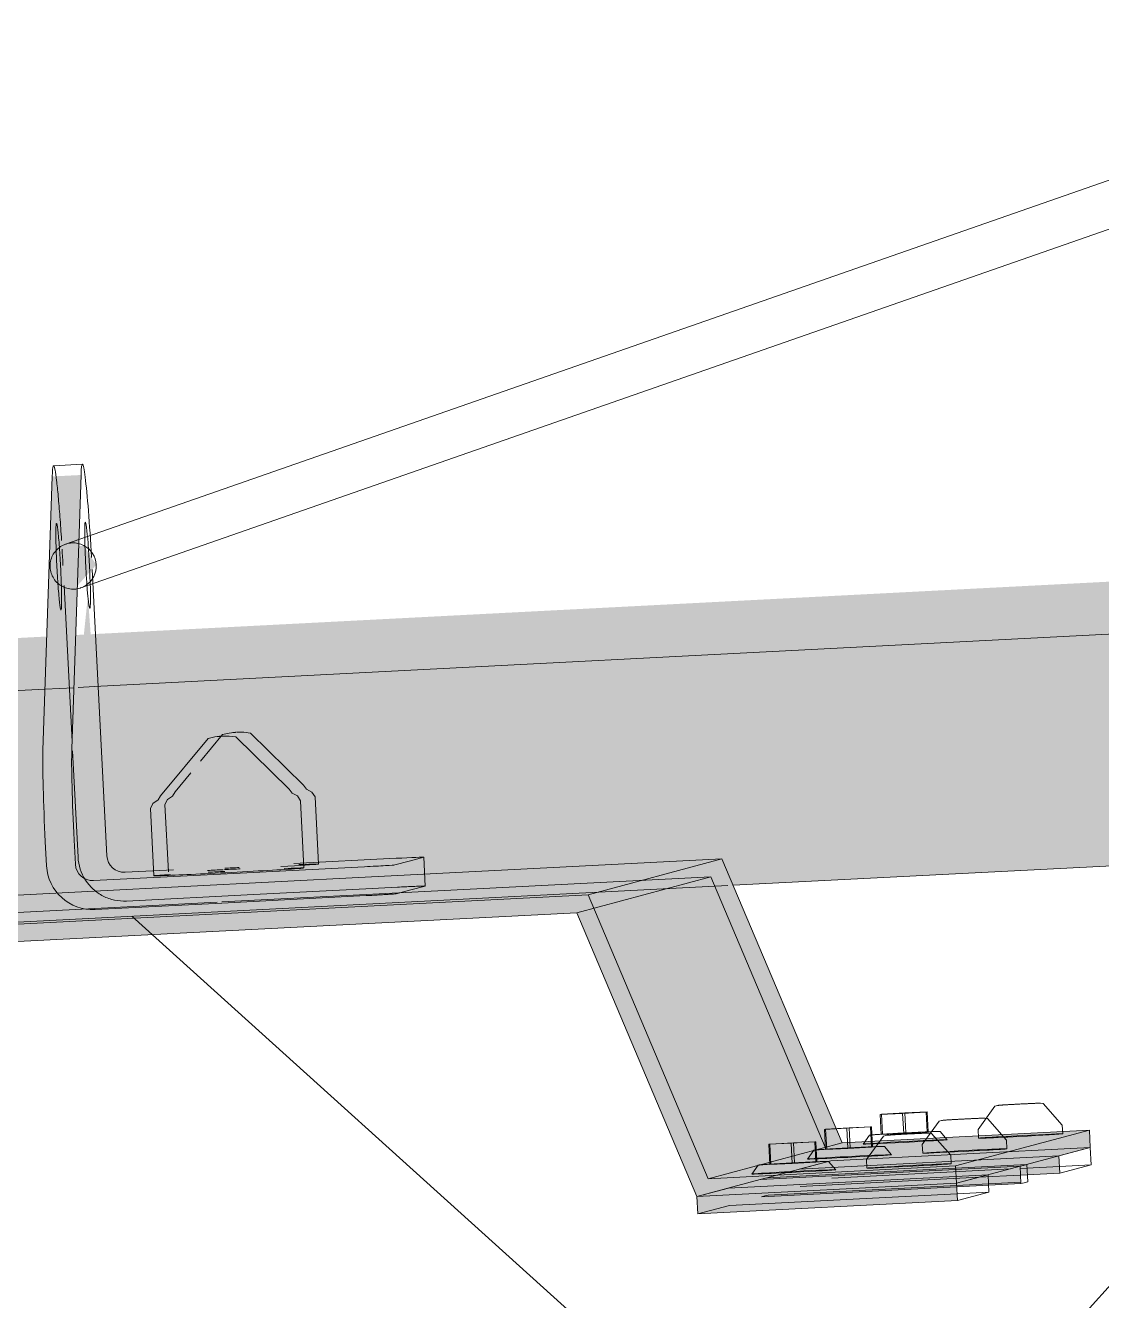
# Model space of a CAD drawing. Header units: millimetres. Extents: x 632 to 645312, y -3890 to 22200.
# Drawn here: x 582521.7 to 582707.9, y 10310.9 to 10531.4 of the extents above; entities that cross this region are included whole.
import ezdxf

# ---------------------------------------------------------------- set-up
doc = ezdxf.new("R2010")
doc.units = ezdxf.units.MM
doc.layers.add('A-270-M_ROOF', color=132, linetype='Continuous', lineweight=13)
doc.layers.add('A-770-ME_FFE_SA', color=91, linetype='Continuous', lineweight=13)

# ---------------------------------------------------------------- blocks, each defined once
blk = doc.blocks.new('Static Line_Sayfa_Metal Deck_Pan Mount - Up to 15 _ pitch - Max 2 Users-1848369-S6_501-SECTION C1')
at = {"layer": 'A-770-ME_FFE_SA', "lineweight": 5, "transparency": 33554432}
for points in [[(4293049.508002486, 10406.33275896727), (4293051.103567998, 10453.67319983849), (4293046.114617416, 10453.41764412654), (4293044.519051903, 10406.07720325532)], [(4293049.947628326, 10433.92991622078), (4293053.73262542, 10438.12887892936), (4293051.558502469, 10441.48601082883), (4293046.773508806, 10440.60442108192), (4293047.065067842, 10434.9553193546)], [(4293050.121227123, 10386.35509128888), (4293055.5725919, 10387.81840537738), (4293052.286891994, 10432.69648407894), (4293049.508002486, 10406.33275896727)], [(4293068.644700291, 10398.90132420464), (4293078.027947647, 10399.3312926637), (4293077.826194137, 10406.31891943493), (4293071.425221865, 10403.64047720367)], [(4293078.027947647, 10399.3312926637), (4293087.877868235, 10399.88653058132), (4293085.152921541, 10404.75017431988), (4293077.826194137, 10406.31891943493)], [(4293066.128685779, 10398.22594847149), (4293075.511933136, 10398.65591693055), (4293075.310179626, 10405.64354370176), (4293068.909207352, 10402.96510147052)], [(4293075.511933136, 10398.65591693055), (4293085.361853722, 10399.21115484817), (4293082.636907027, 10404.07479858671), (4293075.310179626, 10405.64354370176)], [(4293078.659155734, 10385.55999474641), (4293087.990896561, 10386.07268768371), (4293087.390892393, 10397.69806764306), (4293078.059151566, 10397.18537470576)], [(4293076.143141221, 10384.88461901324), (4293085.474882049, 10385.39731195056), (4293084.87487788, 10397.02269190989), (4293075.543137053, 10396.50999897261)], [(4292994.415542758, 10373.65742384484), (4293138.836061306, 10381.05526991003), (4293161.98339482, 10387.26872665502), (4293016.330384248, 10379.54004179679)], [(4293053.269220001, 10383.51253611179), (4293107.879988453, 10386.90197256047), (4293058.720584779, 10384.97585020028)], [(4293159.607770365, 10331.96798682804), (4293182.755103878, 10338.18144357304), (4293161.98339482, 10387.26872665502), (4293138.836061306, 10381.05526991003), (4293144.275436799, 10368.20104766493)], [(4293053.526924216, 10378.519388438), (4293075.478306782, 10379.64383357067), (4293075.220602567, 10384.63698124442), (4293053.269220001, 10383.51253611179)], [(4293100.165355481, 10385.91475980426), (4293075.220602567, 10384.63698124442), (4293075.478306782, 10379.64383357067), (4293100.423059696, 10380.92161213049)], [(4292936.157006525, 10317.51805939096), (4292981.057561773, 10319.81806079866), (4292996.666145771, 10370.76890046215), (4293136.894703351, 10377.95201608419), (4293157.66641241, 10328.86473300222), (4293202.566967657, 10331.16473440989), (4293202.412345127, 10334.16062301416), (4293159.607770365, 10331.96798682804), (4293138.836061306, 10381.05526991003), (4292994.415542758, 10373.65742384484), (4292978.806958759, 10322.70658418134), (4292936.002383997, 10320.51394799522)], [(4293159.607770365, 10331.96798682804), (4293202.412345127, 10334.16062301416), (4293225.55967864, 10340.37407975913), (4293182.755103878, 10338.18144357304), (4293163.016699993, 10332.88304846078)], [(4293202.566967657, 10331.16473440989), (4293225.71430117, 10337.37819115487), (4293225.55967864, 10340.37407975913), (4293202.412345127, 10334.16062301416)], [(4293175.362381147, 10333.61487565871), (4293175.517003676, 10330.61898705445), (4293220.417558922, 10332.91898846211), (4293220.262936394, 10335.91487706638)], [(4293168.648338157, 10331.81261987514), (4293168.802960686, 10328.81673127089), (4293213.703515933, 10331.11673267856), (4293213.548893404, 10334.11262128282)], [(4293157.821034939, 10325.86884439794), (4293202.721590186, 10328.16884580563), (4293202.566967657, 10331.16473440989), (4293157.66641241, 10328.86473300222)]]:
    blk.add_hatch(color=256, dxfattribs=at).paths.add_polyline_path(points)
h = blk.add_hatch(color=256, dxfattribs=at)
h.paths.add_polyline_path([(4293067.130733949, 10384.45764503066), (4293071.636937586, 10384.67113202196), (4293072.835785126, 10396.38173481413), (4293066.530729782, 10396.08302499001)])
h.paths.add_polyline_path([(4293073.435789301, 10384.75635485513), (4293076.143141221, 10384.88461901324), (4293075.543137053, 10396.50999897261), (4293072.835785126, 10396.38173481413)])
h = blk.add_hatch(color=256, dxfattribs=at)
h.paths.add_polyline_path([(4293069.646748462, 10385.1330207638), (4293074.152952098, 10385.34650775513), (4293075.351799639, 10397.05711054728), (4293069.046744294, 10396.75840072315)])
h.paths.add_polyline_path([(4293075.951803814, 10385.43173058826), (4293078.659155734, 10385.55999474641), (4293078.059151566, 10397.18537470576), (4293075.351799639, 10397.05711054728)])
at = {"layer": 'A-770-ME_FFE_SA', "lineweight": 5}
for p, q in [((4293287.411790958, 10525.09321696558), (4293048.424163901, 10441.7012790324)), ((4293051.058766006, 10434.14758968716), (4293290.046393001, 10517.5395275988)), ((4293051.340689545, 10455.52929796202), (4293046.351738962, 10455.27374225006)), ((4293044.519051903, 10406.07720325528), (4293046.114617416, 10453.4176441265)), ((4293051.103567999, 10453.67319983847), (4293049.508002486, 10406.33275896725)), ((4293055.5725919, 10387.81840537734), (4293053.016965212, 10437.33494687318)), ((4293048.157701645, 10434.56664056288), (4293049.550231216, 10407.58568569904)), ((4293049.634889426, 10405.9453906725), (4293050.583641317, 10387.56284966537)), ((4293067.38054737, 10398.88307121335), (4293070.113681813, 10402.17901661875)), ((4293089.608681628, 10400.03030022842), (4293090.119976564, 10399.3334979522)), ((4293064.864532857, 10398.20769548021), (4293064.427689655, 10397.46195830144)), ((4293065.621567934, 10396.66164748392), (4293066.063047272, 10397.54442833271)), ((4293066.943704166, 10398.13733403461), (4293066.063047271, 10397.54442833271)), ((4293067.38054737, 10398.88307121334), (4293066.943704166, 10398.1373340346)), ((4293087.092667116, 10399.35492449526), (4293087.603962053, 10398.65812221904)), ((4293088.540978706, 10398.15902951162), (4293087.603962052, 10398.65812221903)), ((4293089.07099364, 10397.32638901211), (4293088.540978706, 10398.15902951161)), ((4293091.056993218, 10398.83440524473), (4293090.119976564, 10399.33349795221)), ((4293091.587008152, 10398.00176474528), (4293091.056993219, 10398.83440524473)), ((4293092.18701232, 10386.37638478591), (4293091.587008153, 10398.00176474528)), ((4293063.105553421, 10395.98627175079), (4293063.54703276, 10396.86905259958)), ((4293063.105553421, 10395.98627175081), (4293063.705557589, 10384.36089179146)), ((4293064.427689654, 10397.46195830143), (4293063.547032759, 10396.86905259958)), ((4293065.621567934, 10396.66164748392), (4293066.221572102, 10385.03626752459)), ((4293089.670997808, 10385.70100905279), (4293089.07099364, 10397.32638901213)), ((4293045.13227654, 10386.09953557686), (4293044.917588102, 10390.25923112138)), ((4293049.906538685, 10390.51478683334), (4293050.121227123, 10386.35509128885)), ((4293105.616720259, 10387.37807389273), (4293087.88953939, 10386.47001071332)), ((4293100.258661056, 10384.10691776942), (4293161.98339482, 10387.26872665499)), ((4293105.363973941, 10386.2265968273), (4293107.879988453, 10386.90197256045)), ((4293107.879988453, 10386.90197256045), (4293110.396002966, 10387.57734829359)), ((4293110.658110485, 10382.58635976583), (4293110.40040627, 10387.5795074396)), ((4293161.98339482, 10387.26872665499), (4293138.836061306, 10381.05526991001)), ((4293161.98339482, 10387.26872665499), (4293182.755103878, 10338.18144357299)), ((4293053.269220001, 10383.51253611176), (4293075.220602567, 10384.63698124441)), ((4293067.081883224, 10385.40415221316), (4293058.720584779, 10384.97585020026)), ((4293075.220602567, 10384.63698124441), (4293100.165355481, 10385.91475980423)), ((4293053.362525576, 10381.70469407695), (4293100.258661056, 10384.10691776942)), ((4293080.929671559, 10381.10714765912), (4293100.362109041, 10382.10256148681)), ((4293100.362109041, 10382.10256148681), (4293105.874424473, 10382.38492621895)), ((4293160.042036865, 10384.16547282915), (4293100.413283585, 10381.11102916516)), ((4293110.653707181, 10382.58420061982), (4293108.137692668, 10381.90882488668)), ((4293160.042036865, 10384.16547282915), (4293136.894703351, 10377.95201608417)), ((4293179.832546946, 10337.39693934186), (4293160.042036865, 10384.16547282915)), ((4293138.836061306, 10381.05526991001), (4292994.415542759, 10373.65742384481)), ((4293017.562876273, 10379.87088058979), (4293053.362525576, 10381.70469407695)), ((4293058.978288993, 10379.98270252648), (4293080.929671559, 10381.10714765912)), ((4293100.413283585, 10381.11102916516), (4293075.468530669, 10379.83325060534)), ((4293100.423059696, 10380.92161213046), (4293075.478306782, 10379.64383357064)), ((4293108.137692668, 10381.90882488668), (4293105.621678156, 10381.23344915353)), ((4293159.607770364, 10331.96798682802), (4293138.836061306, 10381.05526991001)), ((4292996.666145771, 10370.76890046212), (4293136.894703351, 10377.95201608417)), ((4293053.517148104, 10378.70880547269), (4293019.813479285, 10376.98235720709)), ((4293074.635796278, 10379.79059433386), (4293053.517148104, 10378.70880547269)), ((4293075.478306782, 10379.64383357064), (4293053.526924216, 10378.51938843799)), ((4293136.894703351, 10377.95201608417), (4293157.66641241, 10328.86473300219)), ((4293189.372285521, 10343.08684687025), (4293193.246636678, 10343.26438122844)), ((4293189.564975312, 10343.13857074082), (4293189.372285521, 10343.08684687025)), ((4293189.372285521, 10343.08684687025), (4293189.552678471, 10339.59164349861)), ((4293193.63201626, 10343.36782896958), (4293189.564975312, 10343.13857074082)), ((4293189.564975312, 10343.13857074082), (4293189.745368262, 10339.64336736918)), ((4293193.246636678, 10343.26438122844), (4293197.313677628, 10343.4936394572)), ((4293193.427029629, 10339.7691778568), (4293193.246636678, 10343.26438122844)), ((4293197.506367418, 10343.54536332777), (4293193.63201626, 10343.36782896958)), ((4293193.63201626, 10343.36782896958), (4293193.812409211, 10339.87262559794)), ((4293197.313677628, 10343.4936394572), (4293197.506367418, 10343.54536332777)), ((4293197.313677628, 10343.4936394572), (4293197.494070577, 10339.99843608556)), ((4293197.506367418, 10343.54536332777), (4293197.686760369, 10340.05015995613)), ((4293179.727563222, 10340.49790655985), (4293183.601914381, 10340.67544091803)), ((4293179.920253014, 10340.54963043042), (4293179.727563222, 10340.49790655985)), ((4293179.907956174, 10337.00270318821), (4293179.727563222, 10340.49790655985)), ((4293183.987293963, 10340.77888865918), (4293179.920253014, 10340.54963043042)), ((4293180.100645964, 10337.05442705878), (4293179.920253014, 10340.54963043042)), ((4293182.755103878, 10338.18144357299), (4293225.55967864, 10340.37407975911)), ((4293183.601914381, 10340.67544091803), (4293187.668955329, 10340.90469914679)), ((4293183.782307331, 10337.1802375464), (4293183.601914381, 10340.67544091803)), ((4293187.861645121, 10340.95642301737), (4293183.987293963, 10340.77888865918)), ((4293183.987293963, 10340.77888865918), (4293184.167686914, 10337.28368528754)), ((4293187.668955329, 10340.90469914679), (4293187.861645121, 10340.95642301737)), ((4293187.84934828, 10337.40949577516), (4293187.668955329, 10340.90469914679)), ((4293188.042038071, 10337.46121964573), (4293187.861645121, 10340.95642301737)), ((4293225.55967864, 10340.37407975911), (4293202.412345127, 10334.16062301413)), ((4293206.287209934, 10340.46696332436), (4293206.364521198, 10338.96901902222)), ((4293220.941144834, 10339.72134152406), (4293220.863833569, 10341.21928582619)), ((4293225.55967864, 10340.37407975911), (4293225.71430117, 10337.37819115485)), ((4293182.755103878, 10338.18144357299), (4293159.607770364, 10331.96798682802)), ((4293170.082840925, 10337.90896624944), (4293173.957192084, 10338.08650060762)), ((4293170.275530716, 10337.96069012001), (4293170.082840925, 10337.90896624944)), ((4293174.342571666, 10338.18994834877), (4293170.275530716, 10337.96069012001)), ((4293170.455923666, 10334.46548674837), (4293170.275530716, 10337.96069012001)), ((4293173.957192084, 10338.08650060762), (4293178.024233031, 10338.31575883638)), ((4293174.137585034, 10334.59129723598), (4293173.957192084, 10338.08650060762)), ((4293178.216922823, 10338.36748270696), (4293174.342571666, 10338.18994834877)), ((4293174.342571666, 10338.18994834877), (4293174.522964615, 10334.69474497713)), ((4293178.024233031, 10338.31575883638), (4293178.216922823, 10338.36748270696)), ((4293178.204625982, 10334.82055546474), (4293178.024233031, 10338.31575883638)), ((4293178.397315773, 10334.87227933532), (4293178.216922823, 10338.36748270696)), ((4293193.427029629, 10339.7691778568), (4293189.552678471, 10339.59164349861)), ((4293189.552678471, 10339.59164349861), (4293189.745368262, 10339.64336736918)), ((4293189.745368262, 10339.64336736918), (4293193.812409211, 10339.87262559794)), ((4293197.494070577, 10339.99843608556), (4293193.427029629, 10339.7691778568)), ((4293193.812409211, 10339.87262559794), (4293197.686760369, 10340.05015995613)), ((4293197.686760369, 10340.05015995613), (4293197.494070577, 10339.99843608556)), ((4293211.296422536, 10337.13240121367), (4293211.219111272, 10338.63034551576)), ((4293170.263233875, 10334.4137628778), (4293170.082840925, 10337.90896624944)), ((4293175.362381147, 10333.61487565867), (4293220.262936394, 10335.91487706635)), ((4293183.782307331, 10337.1802375464), (4293179.907956174, 10337.00270318821)), ((4293179.907956174, 10337.00270318821), (4293180.100645964, 10337.05442705878)), ((4293180.100645964, 10337.05442705878), (4293184.167686914, 10337.28368528754)), ((4293225.71430117, 10337.37819115485), (4293180.813745924, 10335.07818974716)), ((4293225.71430117, 10337.37819115484), (4293180.813745924, 10335.07818974716)), ((4293187.84934828, 10337.40949577516), (4293183.782307331, 10337.1802375464)), ((4293184.167686914, 10337.28368528754), (4293188.042038071, 10337.46121964573)), ((4293188.042038071, 10337.46121964573), (4293187.84934828, 10337.40949577516)), ((4293196.642487636, 10337.87802301394), (4293196.719798901, 10336.38007871185)), ((4293201.651700239, 10334.54346090326), (4293201.574388974, 10336.04140520538)), ((4293225.71430117, 10337.37819115485), (4293202.566967657, 10331.16473440987)), ((4293220.262936394, 10335.91487706635), (4293225.71430117, 10337.37819115484)), ((4293220.262936394, 10335.91487706635), (4293220.417558922, 10332.91898846209)), ((4293225.868923699, 10334.38230255058), (4293225.71430117, 10337.37819115484)), ((4293202.412345127, 10334.16062301413), (4293159.607770364, 10331.96798682802)), ((4293180.813745924, 10335.07818974716), (4293168.648338158, 10331.81261987512)), ((4293168.648338158, 10331.81261987511), (4293213.548893404, 10334.1126212828)), ((4293214.732375422, 10334.43030428192), (4293169.831820176, 10332.13030287423)), ((4293174.137585034, 10334.59129723598), (4293170.263233875, 10334.4137628778)), ((4293170.263233875, 10334.4137628778), (4293170.455923666, 10334.46548674837)), ((4293170.455923666, 10334.46548674837), (4293174.522964615, 10334.69474497713)), ((4293178.204625982, 10334.82055546474), (4293174.137585034, 10334.59129723598)), ((4293174.522964615, 10334.69474497713), (4293178.397315773, 10334.87227933532)), ((4293180.813745924, 10335.07818974716), (4293175.362381147, 10333.61487565867)), ((4293178.397315773, 10334.87227933532), (4293178.204625982, 10334.82055546474)), ((4293180.968368453, 10332.0823011429), (4293211.885019224, 10333.66598624224)), ((4293186.997765339, 10335.28908270353), (4293187.075076603, 10333.79113840142)), ((4293202.566967657, 10331.16473440987), (4293202.412345127, 10334.16062301413)), ((4293213.548893404, 10334.1126212828), (4293214.140634413, 10334.27146278236)), ((4293213.703515933, 10331.11673267853), (4293213.548893404, 10334.1126212828)), ((4293213.567496859, 10333.75217005239), (4293220.356608266, 10334.09993781844)), ((4293214.140634413, 10334.27146278236), (4293214.732375422, 10334.43030428192)), ((4293214.886997952, 10331.43441567765), (4293214.732375422, 10334.43030428192)), ((4293220.356608266, 10334.09993781844), (4293225.868923699, 10334.38230255058)), ((4293225.868923699, 10334.38230255058), (4293220.417558922, 10332.91898846209)), ((4293168.600715394, 10331.79983645984), (4293157.66641241, 10328.86473300219)), ((4293208.018332433, 10332.62804849836), (4293163.117777186, 10330.32804709068)), ((4293169.240079166, 10331.97146137467), (4293168.648338158, 10331.81261987511)), ((4293169.831820176, 10332.13030287423), (4293169.240079166, 10331.97146137467)), ((4293206.433654448, 10332.20267215374), (4293175.517003676, 10330.61898705441)), ((4293202.566967657, 10331.16473440987), (4293208.018332433, 10332.62804849836)), ((4293202.585571112, 10330.80428317946), (4293213.69028365, 10331.37311477468)), ((4293213.628447516, 10332.57122069604), (4293206.433654448, 10332.20267215375)), ((4293208.018332433, 10332.62804849836), (4293208.172954962, 10329.6321598941)), ((4293220.417558922, 10332.91898846209), (4293213.628447516, 10332.57122069604)), ((4293214.886997952, 10331.43441567765), (4293214.295256942, 10331.27557417809)), ((4293157.66641241, 10328.86473300219), (4293202.566967657, 10331.16473440987)), ((4293157.66641241, 10328.86473300218), (4293202.566967657, 10331.16473440987)), ((4293163.117777186, 10330.32804709068), (4293157.66641241, 10328.86473300218)), ((4293163.272399715, 10327.33215848641), (4293202.660639529, 10329.34979516195)), ((4293202.598803395, 10330.54790108331), (4293168.802960686, 10328.81673127085)), ((4293169.394701695, 10328.97557277041), (4293169.986442706, 10329.13441426997)), ((4293169.986442706, 10329.13441426997), (4293202.585571112, 10330.80428317946)), ((4293202.721590186, 10328.1688458056), (4293202.566967657, 10331.16473440987)), ((4293213.703515933, 10331.11673267853), (4293202.598803395, 10330.54790108331)), ((4293202.660639529, 10329.34979516195), (4293208.172954962, 10329.6321598941)), ((4293208.172954962, 10329.6321598941), (4293202.721590186, 10328.1688458056)), ((4293214.295256942, 10331.27557417809), (4293213.703515933, 10331.11673267853)), ((4293157.821034939, 10325.86884439792), (4293157.66641241, 10328.86473300218)), ((4293202.721590186, 10328.1688458056), (4293157.821034939, 10325.86884439792)), ((4293157.821034939, 10325.86884439792), (4293163.272399715, 10327.33215848641)), ((4293168.802960686, 10328.81673127085), (4293169.394701695, 10328.97557277041))]:
    blk.add_line(p, q, dxfattribs=at)
at = {"layer": 'A-770-ME_FFE_SA', "lineweight": 5, "flags": 128}
for points in [[(4293071.75193473, 10404.15462092694), (4293075.593592658, 10408.78735856445), (4293076.752348959, 10409.04112077236), (4293077.160364811, 10409.10044689486), (4293077.368273819, 10409.12482254213), (4293077.494493739, 10409.13770848919), (4293077.579460723, 10409.14557242571), (4293077.640716909, 10409.15083823467), (4293077.687098422, 10409.15460072913), (4293077.723538825, 10409.15742114035), (4293077.753009087, 10409.15961483896), (4293077.77740521, 10409.1613718448), (4293077.797994157, 10409.16281310555), (4293077.815654852, 10409.16401908936), (4293077.831016284, 10409.16504532336), (4293077.844540565, 10409.1659313158), (4293077.856574939, 10409.1667059202), (4293077.867385488, 10409.16739068818), (4293077.877179648, 10409.16800203635), (4293077.886121617, 10409.16855268808), (4293077.894343163, 10409.16905265739), (4293077.901951361, 10409.16950993555), (4293077.909034204, 10409.16993098018), (4293077.915664784, 10409.17032106969), (4293077.921904408, 10409.17068456455), (4293077.933410889, 10409.17134574699), (4293077.943886531, 10409.17193739215), (4293077.953582426, 10409.17247624921)], [(4293087.092667117, 10399.35492449528), (4293077.903624984, 10408.36106270895), (4293076.724901024, 10408.49418387942), (4293076.312945544, 10408.51118999013), (4293076.103631784, 10408.51403211325), (4293075.976755922, 10408.51385538843), (4293075.891430812, 10408.51293028181), (4293075.829957994, 10408.51186185355), (4293075.783435578, 10408.51082942989), (4293075.746898437, 10408.50988335523), (4293075.717358922, 10408.50903146622), (4293075.692911542, 10408.508267582), (4293075.672283615, 10408.50758157499), (4293075.654592603, 10408.50696300147), (4293075.639207141, 10408.50640233986), (4293075.625663509, 10408.50589131464), (4293075.613613334, 10408.50542287766), (4293075.602789728, 10408.5049910728), (4293075.592984671, 10408.50459087447), (4293075.584033525, 10408.50421803441), (4293075.57580419, 10408.50386894778), (4293075.568189342, 10408.50354054062), (4293075.561100787, 10408.50323017705), (4293075.554465278, 10408.50293558293), (4293075.548221385, 10408.5026547837), (4293075.536707974, 10408.50212787328), (4293075.526227085, 10408.50163791896), (4293075.516527232, 10408.50117573086)], [(4293089.608681629, 10400.03030022843), (4293080.419639496, 10409.0364384421), (4293079.240915537, 10409.16955961256), (4293078.828960056, 10409.18656572328), (4293078.619646297, 10409.1894078464), (4293078.492770434, 10409.18923112156), (4293078.407445325, 10409.18830601498), (4293078.345972505, 10409.18723758668), (4293078.299450089, 10409.18620516303), (4293078.262912949, 10409.18525908838), (4293078.233373433, 10409.18440719935), (4293078.208926055, 10409.18364331516), (4293078.188298128, 10409.18295730812), (4293078.170607115, 10409.18233873462), (4293078.155221653, 10409.181778073), (4293078.14167802, 10409.18126704779), (4293078.129627846, 10409.18079861079), (4293078.118804241, 10409.18036680593), (4293078.108999182, 10409.17996660764), (4293078.100048037, 10409.17959376756), (4293078.091818702, 10409.17924468093), (4293078.084203854, 10409.17891627379), (4293078.077115298, 10409.1786059102), (4293078.070479791, 10409.17831131606), (4293078.064235898, 10409.17803051687), (4293078.052722487, 10409.17750360642), (4293078.042241598, 10409.1770136521), (4293078.032541744, 10409.17655146399)], [(4293064.864532858, 10398.20769548021), (4293073.077578145, 10408.11198283134), (4293074.236334446, 10408.36574503921), (4293074.644350299, 10408.42507116171), (4293074.852259306, 10408.44944680896), (4293074.978479226, 10408.46233275604), (4293075.063446211, 10408.47019669258), (4293075.124702397, 10408.47546250154), (4293075.17108391, 10408.47922499598), (4293075.207524312, 10408.48204540721), (4293075.236994575, 10408.48423910581), (4293075.261390697, 10408.48599611167), (4293075.281979645, 10408.48743737242), (4293075.299640339, 10408.48864335623), (4293075.315001773, 10408.48966959021), (4293075.328526054, 10408.49055558267), (4293075.340560425, 10408.49133018707), (4293075.351370976, 10408.49201495503), (4293075.361165136, 10408.49262630321), (4293075.370107103, 10408.49317695497), (4293075.37832865, 10408.49367692424), (4293075.385936848, 10408.49413420239), (4293075.393019691, 10408.49455524703), (4293075.399650271, 10408.49494533655), (4293075.405889896, 10408.49530883142), (4293075.417396377, 10408.49597001385), (4293075.427872017, 10408.49656165902), (4293075.437567914, 10408.49710051607)], [(4293206.287209934, 10340.46696332437), (4293209.198814188, 10344.52432019529), (4293209.637492324, 10344.62210976462), (4293209.799575656, 10344.64583061434), (4293209.893264322, 10344.65684681593), (4293209.962360211, 10344.66391086715), (4293210.021648536, 10344.66940245008), (4293210.077477645, 10344.67420423398), (4293210.133002244, 10344.67871031637), (4293210.189946951, 10344.68311939302), (4293210.249315416, 10344.68754023938), (4293210.311713777, 10344.69203572642), (4293210.377512828, 10344.69664332183), (4293210.446935542, 10344.70138548704), (4293210.520107235, 10344.70627532195), (4293210.597085745, 10344.71131980628), (4293210.677880402, 10344.71652175064), (4293210.762464364, 10344.72188101951), (4293210.850782934, 10344.727395326), (4293210.942759311, 10344.73306076456), (4293211.038298713, 10344.73887217895), (4293211.137291366, 10344.74482342369), (4293211.239614781, 10344.75090755423), (4293211.345135485, 10344.75711696935), (4293211.453710406, 10344.76344352021), (4293211.565187995, 10344.76987859609), (4293211.679409153, 10344.77641319349), (4293211.796208028, 10344.78303797299), (4293211.915412702, 10344.78974330744), (4293212.036845819, 10344.79651932352), (4293212.16032514, 10344.80335593822), (4293212.285664058, 10344.8102428919), (4293212.41267209, 10344.81716977825), (4293212.541155337, 10344.82412607206), (4293212.670916926, 10344.83110115548), (4293212.801757443, 10344.83808434267), (4293212.933475346, 10344.84506490362), (4293213.065867382, 10344.852032087), (4293213.198728992, 10344.85897514214), (4293213.331854706, 10344.86588334098), (4293213.465038548, 10344.87274599885), (4293213.509190128, 10344.8750103073)], [(4293220.86383357, 10341.21928582619), (4293217.5499992, 10344.9553380056), (4293217.103584587, 10345.00744654424), (4293216.939920426, 10345.0143550529), (4293216.845595455, 10345.01566757457), (4293216.776139461, 10345.01558074494), (4293216.716600803, 10345.01493948006), (4293216.660573996, 10345.01396820402), (4293216.604880522, 10345.01273414652), (4293216.547784473, 10345.01125740017), (4293216.488276332, 10345.00954283769), (4293216.425746709, 10345.00759059468), (4293216.359822926, 10345.00539976722), (4293216.290280879, 10345.00296974223), (4293216.216994571, 10345.00030064912), (4293216.13990575, 10344.99739347581), (4293216.059004849, 10344.9942500578), (4293215.974318581, 10344.99087302351), (4293215.885901588, 10344.98726572939), (4293215.793830663, 10344.98343219671), (4293215.698200618, 10344.97937705492), (4293215.599121273, 10344.97510549185), (4293215.496715184, 10344.97062321038), (4293215.391115897, 10344.9659363903), (4293215.282466562, 10344.96105165512), (4293215.170918808, 10344.95597604181), (4293215.056631817, 10344.95071697381), (4293214.939771525, 10344.94528223573), (4293214.820509919, 10344.93967994997), (4293214.699024435, 10344.9339185544), (4293214.575497382, 10344.92800678116), (4293214.45011543, 10344.92195363589), (4293214.323069121, 10344.91576837761), (4293214.194552409, 10344.90946049881), (4293214.064762211, 10344.90303970576), (4293213.933897986, 10344.8965158991), (4293213.802161306, 10344.88989915411), (4293213.669755452, 10344.88319970127), (4293213.536885003, 10344.87642790643), (4293213.509190128, 10344.8750103073)], [(4293211.219111272, 10338.63034551576), (4293207.905276902, 10342.3663976952), (4293207.45886229, 10342.41850623383), (4293207.295198129, 10342.42541474249), (4293207.200873157, 10342.42672726416), (4293207.131417164, 10342.42664043454), (4293207.071878505, 10342.42599916964), (4293207.015851697, 10342.4250278936), (4293206.960158224, 10342.42379383613), (4293206.903062175, 10342.42231708976), (4293206.843554034, 10342.42060252727), (4293206.781024412, 10342.41865028429), (4293206.715100628, 10342.41645945682), (4293206.645558582, 10342.4140294318), (4293206.572272273, 10342.4113603387), (4293206.495183452, 10342.40845316542), (4293206.414282551, 10342.40530974741), (4293206.329596284, 10342.40193271311), (4293206.241179291, 10342.39832541895), (4293206.149108365, 10342.39449188626), (4293206.05347832, 10342.39043674451), (4293205.954398975, 10342.38616518147), (4293205.851992887, 10342.38168289998), (4293205.7463936, 10342.37699607989), (4293205.637744264, 10342.37211134469), (4293205.526196511, 10342.36703573143), (4293205.41190952, 10342.36177666343), (4293205.295049226, 10342.35634192532), (4293205.175787622, 10342.35073963955), (4293205.054302137, 10342.34497824396), (4293204.930775085, 10342.33906647075), (4293204.805393132, 10342.33301332548), (4293204.678346824, 10342.3268280672), (4293204.549830111, 10342.32052018837), (4293204.420039914, 10342.31409939537), (4293204.289175689, 10342.3075755887), (4293204.157439009, 10342.3009588437), (4293204.025033154, 10342.29425939083), (4293203.892162705, 10342.28748759601), (4293203.864467831, 10342.28606999689)], [(4293196.642487636, 10337.87802301394), (4293199.554091891, 10341.93537988489), (4293199.992770026, 10342.0331694542), (4293200.154853358, 10342.05689030393), (4293200.248542024, 10342.06790650552), (4293200.317637914, 10342.07497055676), (4293200.37692624, 10342.08046213965), (4293200.432755347, 10342.08526392359), (4293200.488279947, 10342.08977000595), (4293200.545224654, 10342.09417908263), (4293200.604593119, 10342.09859992899), (4293200.666991481, 10342.10309541602), (4293200.73279053, 10342.10770301141), (4293200.802213245, 10342.11244517664), (4293200.875384937, 10342.11733501156), (4293200.952363448, 10342.1223794959), (4293201.033158105, 10342.12758144022), (4293201.117742067, 10342.1329407091), (4293201.206060635, 10342.13845501559), (4293201.298037014, 10342.14412045412), (4293201.393576414, 10342.14993186853), (4293201.492569069, 10342.15588311329), (4293201.594892483, 10342.16196724384), (4293201.700413187, 10342.16817665894), (4293201.808988108, 10342.17450320981), (4293201.920465698, 10342.1809382857), (4293202.034686856, 10342.18747288308), (4293202.151485729, 10342.19409766257), (4293202.270690405, 10342.20080299704), (4293202.392123522, 10342.20757901308), (4293202.515602842, 10342.21441562781), (4293202.640941761, 10342.2213025815), (4293202.767949793, 10342.22822946783), (4293202.896433039, 10342.23518576166), (4293203.026194628, 10342.24216084504), (4293203.157035145, 10342.24914403225), (4293203.288753048, 10342.25612459323), (4293203.421145084, 10342.26309177656), (4293203.554006694, 10342.27003483174), (4293203.687132408, 10342.27694303056), (4293203.820316251, 10342.28380568843), (4293203.864467831, 10342.28606999689)], [(4293186.422132775, 10337.94748848737), (4293187.51753212, 10339.47083542447), (4293187.692844377, 10339.50971668645), (4293187.771676496, 10339.52119070571), (4293187.832074652, 10339.52826488371), (4293187.890424135, 10339.53421669878), (4293187.952217507, 10339.5399332479), (4293188.019772107, 10339.54573968134), (4293188.094196374, 10339.55177737723), (4293188.176051283, 10339.55811389085), (4293188.265616418, 10339.56478252094), (4293188.363011409, 10339.57179882789), (4293188.468256928, 10339.57916833444), (4293188.581307695, 10339.58689043818), (4293188.702071492, 10339.59496054275), (4293188.830420711, 10339.60337128864), (4293188.9661997, 10339.61211330066), (4293189.109229646, 10339.62117566347), (4293189.25931196, 10339.63054623671), (4293189.416230734, 10339.64021187302), (4293189.579754559, 10339.65015857473), (4293189.749637987, 10339.66037161098), (4293189.925622694, 10339.67083560924), (4293190.107438476, 10339.68153462882), (4293190.294804118, 10339.6924522229), (4293190.487428179, 10339.70357149212), (4293190.68500972, 10339.71487513218), (4293190.887238977, 10339.72634547769), (4293191.093798032, 10339.73796454263), (4293191.304361437, 10339.74971405916), (4293191.518596847, 10339.76157551452), (4293191.73616563, 10339.77353018696), (4293191.956723485, 10339.78555918081), (4293192.17992105, 10339.79764346086), (4293192.405404507, 10339.80976388639), (4293192.632816197, 10339.8219012446), (4293192.861795227, 10339.8340362839), (4293193.091978082, 10339.84614974682), (4293193.322999226, 10339.85822240267), (4293193.554491737, 10339.87023508005), (4293193.786087895, 10339.88216869885), (4293193.862862931, 10339.88610609736)], [(4293186.997765339, 10335.28908270355), (4293189.909369593, 10339.34643957446), (4293190.348047729, 10339.4442291438), (4293190.510131061, 10339.46794999354), (4293190.603819727, 10339.47896619511), (4293190.672915616, 10339.48603024635), (4293190.732203941, 10339.49152182926), (4293190.78803305, 10339.4963236132), (4293190.843557648, 10339.50082969555), (4293190.900502357, 10339.50523877224), (4293190.959870821, 10339.50965961858), (4293191.022269184, 10339.5141551056), (4293191.088068233, 10339.51876270101), (4293191.157490947, 10339.52350486622), (4293191.230662639, 10339.52839470115), (4293191.30764115, 10339.53343918548), (4293191.388435807, 10339.5386411298), (4293191.473019768, 10339.54400039869), (4293191.561338337, 10339.54951470518), (4293191.653314716, 10339.55518014373), (4293191.748854117, 10339.56099155814), (4293191.847846771, 10339.5669428029), (4293191.950170184, 10339.57302693341), (4293192.055690889, 10339.57923634853), (4293192.164265811, 10339.5855628994), (4293192.2757434, 10339.59199797529), (4293192.389964558, 10339.59853257269), (4293192.506763431, 10339.60515735218), (4293192.625968106, 10339.61186268663), (4293192.747401225, 10339.6186387027), (4293192.870880545, 10339.62547531742), (4293192.996219462, 10339.63236227111), (4293193.123227495, 10339.63928915745), (4293193.251710742, 10339.64624545125), (4293193.381472331, 10339.65322053467), (4293193.512312846, 10339.66020372186), (4293193.64403075, 10339.66718428281), (4293193.776422787, 10339.67415146617), (4293193.909284396, 10339.68109452133), (4293194.042410111, 10339.68800272019), (4293194.175593954, 10339.69486537803), (4293194.219745534, 10339.69712968648)], [(4293200.971928593, 10338.69842636323), (4293199.725522573, 10340.10090903748), (4293199.54713903, 10340.12153550224), (4293199.467544537, 10340.12483287453), (4293199.406739018, 10340.12565153999), (4293199.348086833, 10340.12556471468), (4293199.286033279, 10340.12488932897), (4293199.218239854, 10340.12371023761), (4293199.143589457, 10340.12205395541), (4293199.061517133, 10340.11992992638), (4293198.971741362, 10340.11734248993), (4293198.874141545, 10340.1142948076), (4293198.768696549, 10340.1107902449), (4293198.65545148, 10340.10683286413), (4293198.534498535, 10340.10242758702), (4293198.405965405, 10340.09758023025), (4293198.270007877, 10340.0922974928), (4293198.12680494, 10340.0865869258), (4293197.976555374, 10340.08045689764), (4293197.819475301, 10340.07391655897), (4293197.655796331, 10340.06697580918), (4293197.485764133, 10340.05964526458), (4293197.309637239, 10340.05193622856), (4293197.127686057, 10340.04386066232), (4293196.940192002, 10340.03543115706), (4293196.747446703, 10340.02666090671), (4293196.549751286, 10340.01756368059), (4293196.347415685, 10340.00815379656), (4293196.140757982, 10339.99844609383), (4293195.930103774, 10339.98845590601), (4293195.71578555, 10339.97819903344), (4293195.498142066, 10339.96769171538), (4293195.277517742, 10339.95695060214), (4293195.054262042, 10339.94599272616), (4293194.828728873, 10339.93483547334), (4293194.601275974, 10339.92349655369), (4293194.372264302, 10339.91199397156), (4293194.142057424, 10339.90034599547), (4293193.911020909, 10339.88857112783), (4293193.862862931, 10339.88610609736)], [(4293201.574388974, 10336.04140520538), (4293198.260554604, 10339.77745738478), (4293197.814139992, 10339.82956592345), (4293197.650475831, 10339.83647443207), (4293197.556150859, 10339.83778695376), (4293197.486694866, 10339.83770012412), (4293197.427156208, 10339.83705885925), (4293197.371129399, 10339.83608758321), (4293197.315435927, 10339.83485352571), (4293197.258339877, 10339.83337677936), (4293197.198831737, 10339.83166221688), (4293197.136302114, 10339.82970997389), (4293197.070378331, 10339.82751914643), (4293197.000836284, 10339.82508912142), (4293196.927549976, 10339.82242002831), (4293196.850461155, 10339.81951285502), (4293196.769560254, 10339.816369437), (4293196.684873986, 10339.81299240272), (4293196.596456994, 10339.80938510858), (4293196.504386067, 10339.8055515759), (4293196.408756022, 10339.80149643411), (4293196.309676678, 10339.79722487106), (4293196.207270589, 10339.79274258955), (4293196.101671303, 10339.78805576949), (4293195.993021966, 10339.78317103431), (4293195.881474213, 10339.77809542102), (4293195.767187223, 10339.77283635302), (4293195.650326929, 10339.76740161493), (4293195.531065324, 10339.76179932914), (4293195.40957984, 10339.75603793359), (4293195.286052787, 10339.75012616034), (4293195.160670835, 10339.74407301509), (4293195.033624526, 10339.73788775682), (4293194.905107813, 10339.731579878), (4293194.775317617, 10339.72515908496), (4293194.644453391, 10339.71863527829), (4293194.512716711, 10339.71201853331), (4293194.380310856, 10339.70531908044), (4293194.247440407, 10339.69854728558), (4293194.219745534, 10339.69712968648)], [(4293176.777410477, 10335.35854817696), (4293177.872809823, 10336.88189511407), (4293178.048122079, 10336.92077637601), (4293178.126954198, 10336.9322503953), (4293178.187352356, 10336.9393245733), (4293178.245701837, 10336.94527638835), (4293178.307495208, 10336.95099293749), (4293178.37504981, 10336.95679937091), (4293178.449474077, 10336.96283706684), (4293178.531328985, 10336.96917358046), (4293178.62089412, 10336.97584221051), (4293178.718289112, 10336.98285851748), (4293178.823534631, 10336.99022802403), (4293178.936585398, 10336.99795012777), (4293179.057349195, 10337.00602023234), (4293179.185698413, 10337.01443097823), (4293179.321477401, 10337.02317299026), (4293179.464507347, 10337.03223535308), (4293179.614589663, 10337.0416059263), (4293179.771508437, 10337.05127156261), (4293179.935032262, 10337.06121826432), (4293180.104915691, 10337.07143130059), (4293180.280900397, 10337.08189529883), (4293180.462716178, 10337.09259431839), (4293180.650081821, 10337.1035119125), (4293180.842705882, 10337.11463118173), (4293181.040287421, 10337.12593482179), (4293181.24251668, 10337.13740516727), (4293181.449075734, 10337.1490242322), (4293181.659639141, 10337.16077374874), (4293181.87387455, 10337.17263520413), (4293182.091443333, 10337.18458987656), (4293182.312001187, 10337.19661887041), (4293182.535198752, 10337.20870315049), (4293182.760682209, 10337.220823576), (4293182.9880939, 10337.23296093419), (4293183.21707293, 10337.24509597347), (4293183.447255784, 10337.25720943639), (4293183.678276929, 10337.26928209229), (4293183.909769438, 10337.28129476965), (4293184.141365598, 10337.29322838846), (4293184.218140634, 10337.29716578694)], [(4293191.327206295, 10336.10948605283), (4293190.080800276, 10337.51196872708), (4293189.902416732, 10337.53259519181), (4293189.822822239, 10337.53589256411), (4293189.762016721, 10337.53671122959), (4293189.703364536, 10337.53662440428), (4293189.641310981, 10337.53594901857), (4293189.573517556, 10337.53476992723), (4293189.49886716, 10337.53311364501), (4293189.416794837, 10337.53098961601), (4293189.327019066, 10337.52840217953), (4293189.229419246, 10337.52535449721), (4293189.123974252, 10337.5218499345), (4293189.010729182, 10337.51789255375), (4293188.889776237, 10337.5134872766), (4293188.761243107, 10337.50863991985), (4293188.625285579, 10337.5033571824), (4293188.482082643, 10337.4976466154), (4293188.331833077, 10337.49151658726), (4293188.174753003, 10337.48497624856), (4293188.011074034, 10337.47803549876), (4293187.841041835, 10337.47070495418), (4293187.664914941, 10337.46299591816), (4293187.482963759, 10337.4549203519), (4293187.295469704, 10337.44649084666), (4293187.102724406, 10337.43772059633), (4293186.90502899, 10337.42862337019), (4293186.702693388, 10337.41921348612), (4293186.496035684, 10337.40950578341), (4293186.285381477, 10337.39951559561), (4293186.071063252, 10337.38925872302), (4293185.853419769, 10337.37875140501), (4293185.632795444, 10337.36801029174), (4293185.409539745, 10337.35705241575), (4293185.184006576, 10337.34589516295), (4293184.956553677, 10337.33455624328), (4293184.727542005, 10337.32305366114), (4293184.497335128, 10337.31140568506), (4293184.266298613, 10337.29963081742), (4293184.218140634, 10337.29716578694)], [(4293167.132688181, 10332.76960786656), (4293168.228087526, 10334.29295480367), (4293168.403399781, 10334.33183606561), (4293168.482231901, 10334.3433100849), (4293168.542630057, 10334.35038426289), (4293168.60097954, 10334.35633607796), (4293168.662772912, 10334.36205262707), (4293168.730327512, 10334.36785906049), (4293168.804751779, 10334.37389675644), (4293168.886606688, 10334.38023327005), (4293168.976171822, 10334.38690190011), (4293169.073566814, 10334.39391820708), (4293169.178812333, 10334.40128771361), (4293169.2918631, 10334.40900981735), (4293169.412626897, 10334.41707992192), (4293169.540976116, 10334.42549066781), (4293169.676755104, 10334.43423267986), (4293169.819785049, 10334.44329504264), (4293169.969867365, 10334.45266561589), (4293170.126786139, 10334.46233125223), (4293170.290309965, 10334.4722779539), (4293170.460193393, 10334.48249099019), (4293170.6361781, 10334.49295498843), (4293170.817993881, 10334.50365400799), (4293171.005359523, 10334.51457160209), (4293171.197983584, 10334.52569087129), (4293171.395565124, 10334.53699451137), (4293171.597794382, 10334.54846485686), (4293171.804353437, 10334.5600839218), (4293172.014916843, 10334.57183343835), (4293172.229152252, 10334.58369489371), (4293172.446721035, 10334.59564956615), (4293172.66727889, 10334.60767856), (4293172.890476455, 10334.61976284007), (4293173.115959911, 10334.63188326559), (4293173.343371603, 10334.64402062379), (4293173.572350632, 10334.65615566306), (4293173.802533485, 10334.668269126), (4293174.033554631, 10334.68034178185), (4293174.265047141, 10334.69235445926), (4293174.4966433, 10334.70428807803), (4293174.573418336, 10334.70822547653)], [(4293181.682483997, 10333.52054574242), (4293180.436077978, 10334.92302841666), (4293180.257694435, 10334.94365488141), (4293180.178099941, 10334.94695225371), (4293180.117294422, 10334.94777091916), (4293180.058642238, 10334.94768409387), (4293179.996588685, 10334.94700870814), (4293179.928795259, 10334.94582961678), (4293179.854144862, 10334.94417333458), (4293179.772072539, 10334.94204930556), (4293179.682296768, 10334.93946186912), (4293179.584696949, 10334.93641418678), (4293179.479251954, 10334.93290962409), (4293179.366006885, 10334.92895224332), (4293179.24505394, 10334.92454696621), (4293179.116520808, 10334.91969960942), (4293178.980563281, 10334.91441687199), (4293178.837360346, 10334.90870630499), (4293178.687110779, 10334.90257627683), (4293178.530030706, 10334.89603593815), (4293178.366351736, 10334.88909518835), (4293178.196319538, 10334.88176464378), (4293178.020192644, 10334.87405560773), (4293177.838241462, 10334.86598004149), (4293177.650747407, 10334.85755053625), (4293177.458002108, 10334.8487802859), (4293177.260306692, 10334.8396830598), (4293177.057971089, 10334.83027317573), (4293176.851313386, 10334.82056547302), (4293176.64065918, 10334.8105752852), (4293176.426340954, 10334.80031841261), (4293176.208697472, 10334.78981109457), (4293175.988073147, 10334.77906998133), (4293175.764817448, 10334.76811210532), (4293175.53928428, 10334.75695485254), (4293175.311831379, 10334.74561593289), (4293175.082819707, 10334.73411335075), (4293174.85261283, 10334.72246537467), (4293174.621576315, 10334.71069050699), (4293174.573418336, 10334.70822547653)]]:
    blk.add_lwpolyline(points, dxfattribs=at)
at = {"layer": 'A-770-ME_FFE_SA', "lineweight": 5}
for centre, major_axis, ratio, start_param, end_param in [((4293047.24699118, 10437.79665658143), (-0.8952522169645863, 17.47708566859586), 0.04245626391805219, 5.986849130624214, 6.746067354314843), ((4293052.235941763, 10438.05221229339), (-0.8952522178024375, 17.47708566859696), 0.04245626392727652, 4.788658200429478, 6.74606735332588), ((4293047.24699118, 10437.79665658143), (-0.8952522178685961, 17.47708566859817), 0.04245626394558492, 5.733776387737902, 5.986849129693777), ((4293047.24699118, 10437.79665658143), (-0.8952522175073089, 17.47708566859858), 0.04245626395165194, 5.480703646938265, 5.733776388155009), ((4293047.24699118, 10437.79665658143), (-0.8952522176428134, 17.47708566859719), 0.04245626393181773, 5.227630904168013, 5.480703646616642), ((4293047.24699118, 10437.79665658143), (-0.8952522164644457, 17.47708566859895), 0.04245626398358991, 4.974558163752176, 5.227630905077633), ((4293047.24699118, 10437.79665658143), (-0.3836795217742097, 7.490179572255994), 0.04245626392867746, 0.5326952172133967, 0.794494605658971), ((4293047.24699118, 10437.79665658143), (-0.3836795219908211, 7.490179572257076), 0.04245626389124261, 0.2708958294150814, 0.5326952170948054), ((4293047.24699118, 10437.79665658143), (-0.3836795210816116, 7.490179572256626), 0.04245626388406416, 0.009096441621447404, 0.2708958321064026), ((4293047.24699118, 10437.79665658143), (-0.3836795214125878, 7.490179572255752), 0.04245626390698345, 6.030482360998886, 6.283185306732889), ((4293047.24699118, 10437.79665658143), (-0.3836795213682825, 7.490179572254737), 0.04245626399574783, 5.768682973195355, 6.030482361635146), ((4293047.24699118, 10437.79665658143), (-0.3836795215901442, 7.490179572254159), 0.04245626400793474, 5.506883585394193, 5.768682972790616), ((4293052.235941763, 10438.05221229339), (-0.3836795215901962, 7.490179572255432), 0.04245626400791868, 0.5326952168253414, 0.7944946050093413), ((4293052.235941763, 10438.05221229339), (-0.3836795217742819, 7.490179572255065), 0.042456263928672, 0.2708958298177313, 0.5326952172131743), ((4293052.235941763, 10438.05221229339), (-0.3836795217431235, 7.490179572258752), 0.04245626401079271, 0.009096442440857944, 0.270895829410303), ((4293052.235941763, 10438.05221229339), (-0.3836795212679637, 7.490179572254529), 0.04245626386161797, 5.245084197318591, 6.283185307186294), ((4293047.24699118, 10437.79665658143), (-0.3836795215900779, 7.490179572255458), 0.04245626400793609, 0.7944946050096988, 1.05629399251831), ((4293047.24699118, 10437.79665658143), (-0.3836795217742819, 7.490179572255065), 0.042456263928672, 5.245084197597869, 5.506883584166431), ((4293047.24699118, 10437.79665658143), (-0.3836795210816771, 7.490179572256605), 0.04245626388405185, 4.721485422005904, 5.245084197701321), ((4293049.741464954, 10437.92443435975), (-1.037012668175181, 3.863237596707913), 0.9990569914384032, 0.07341078299132597, 0.3127227229518796), ((4293049.741464954, 10437.92443435975), (-1.037012135614102, 3.863237739417869), 0.9990569913588809, 0.05092347312585765, 0.07341092096348012), ((4293049.741464954, 10437.92443435975), (-1.037011913666869, 3.863237798903195), 0.9990569912736736, 6.072309449925741, 6.334108837808841), ((4293049.741464954, 10437.92443435975), (-1.037011919159593, 3.863237797404447), 0.9990569913766856, 5.810510060678334, 6.072309448522249), ((4293049.741464954, 10437.92443435975), (-1.037012166370764, 3.863237731211616), 0.9990569912282677, 5.548710608988715, 5.810509996602855), ((4293052.235941763, 10438.05221229339), (-0.3836795221795604, 7.490179572255605), 0.04245626393446982, 0.7944946049650901, 1.056293992809004), ((4293052.235941763, 10438.05221229339), (-0.3836795223155277, 7.490179572256146), 0.04245626387570157, 1.056293993298158, 1.318093380610457), ((4293052.235941763, 10438.05221229339), (-0.3836795217742819, 7.490179572255065), 0.042456263928672, 4.983284809289052, 5.245084197597869), ((4293049.741464954, 10437.92443435975), (-1.037012167152342, 3.863237731000467), 0.9990569912285142, 0.8363216284015291, 1.098121016206899), ((4293049.741464954, 10437.92443435975), (-1.037011543789141, 3.863237898021494), 0.9990569912045915, 0.5745224018141795, 0.836321789735728), ((4293049.741464954, 10437.92443435975), (-1.037012119676924, 3.863237743685538), 0.9990569913577233, 0.3127228650464606, 0.5745222526341449), ((4293047.24699118, 10437.79665658143), (-0.3836795221794627, 7.490179572256298), 0.04245626393448283, 1.056293992809329, 1.318093380302999), ((4293047.24699118, 10437.79665658143), (-0.3836795214125878, 7.490179572255752), 0.04245626390698345, 1.318093380614209, 1.579892768419307), ((4293047.24699118, 10437.79665658143), (-0.8952522180820315, 17.47708566859994), 0.04245626395446978, 4.721485421996541, 4.883878117284477), ((4293049.741464954, 10437.92443435975), (-1.037011912838046, 3.863237799125295), 0.9990569912738808, 4.501513123345587, 5.548710674635528), ((4293052.235941763, 10438.05221229339), (-0.383679522014662, 7.490179572256519), 0.04245626388491023, 1.318093380618536, 1.579892768410779), ((4293052.235941763, 10438.05221229339), (-0.3836795217431136, 7.490179572256997), 0.04245626401080595, 4.721485421996228, 4.983284809795036), ((4293049.741464954, 10437.92443435975), (-1.03701191978367, 3.863237797235307), 0.9990569913770224, 1.098121080131956, 1.35992046793623), ((4293049.741464954, 10437.92443435975), (-1.037011913242829, 3.863237799018798), 0.9990569912732693, 1.359920469650924, 1.621719857417397), ((4293047.24699118, 10437.79665658143), (-0.3836795210816116, 7.490179572256626), 0.04245626388406416, 1.579892768416354, 1.841692156375333), ((4293047.24699118, 10437.79665658143), (-0.3836795216478943, 7.490179572256082), 0.04245626402697654, 4.459686034196279, 4.721485422033178), ((4293049.741464954, 10437.92443435975), (-1.037012142950648, 3.863237737515624), 0.9990569911251838, 3.454315512680388, 4.501513063872935), ((4293052.235941763, 10438.05221229339), (-0.3836795222030722, 7.490179572256155), 0.04245626398533931, 1.579892768431181, 3.141592653584589), ((4293052.235941763, 10438.05221229339), (-0.3836795210752188, 7.490179572256502), 0.04245626400806293, 4.45968603441944, 4.721485421999589), ((4293049.741464954, 10437.92443435975), (-1.037011669221745, 3.863237864360441), 0.9990569914081057, 1.621719920519483, 1.883519308351794), ((4293049.741464954, 10437.92443435975), (-1.037012119676924, 3.863237743685538), 0.9990569913577233, 1.883519191841351, 2.145318579684012), ((4293047.24699118, 10437.79665658143), (-0.3836795219908211, 7.490179572257076), 0.04245626389124261, 1.841692156209965, 2.103491543446457), ((4293047.24699118, 10437.79665658143), (-0.3836795213683548, 7.490179572255629), 0.04245626399573198, 4.197886646400243, 4.459686034430716), ((4293052.235941763, 10438.05221229339), (-0.3836795216479105, 7.49017957225432), 0.04245626402698339, 3.150689093404266, 4.459686034196219), ((4293049.741464954, 10437.92443435975), (-1.037011997561475, 3.863237776423385), 0.9990569912766026, 2.145318611241688, 2.407117999116713), ((4293047.24699118, 10437.79665658143), (-0.3836795209694895, 7.490179572257686), 0.0424562638659134, 2.103491544015949, 2.365290931125097), ((4293047.24699118, 10437.79665658143), (-0.3836795215901962, 7.490179572255432), 0.04245626400791868, 3.936087258599128, 4.197886646107826), ((4293049.741464954, 10437.92443435975), (-1.037011766034179, 3.863237838504167), 0.9990569911024174, 2.407118058962235, 2.668917446635376), ((4293049.741464954, 10437.92443435975), (-1.03701191909283, 3.863237797419921), 0.9990569913773272, 2.668917407105839, 2.930716794949702), ((4293049.741464954, 10437.92443435975), (-1.037011912414004, 3.8632377992409), 0.9990569912734765, 2.930716796660558, 3.192516184322174), ((4293049.741464954, 10437.92443435975), (-1.037011569257518, 3.863237891206633), 0.9990569911804575, 3.192516273226849, 3.215003721069364), ((4293049.741464954, 10437.92443435975), (-1.037012110184998, 3.863237746256922), 0.9990569912538119, 3.215003580930386, 3.454315521127083), ((4293047.24699118, 10437.79665658143), (-0.3836795215901431, 7.49017957225673), 0.04245626400792003, 2.3652909318044, 2.627090321746802), ((4293047.24699118, 10437.79665658143), (-0.3836795221795217, 7.49017957225719), 0.04245626393446697, 2.627090319604023, 2.888889705310718), ((4293047.24699118, 10437.79665658143), (-0.3836795210816771, 7.490179572256605), 0.04245626388405185, 3.150689095211028, 3.412488485696071), ((4293047.24699118, 10437.79665658143), (-0.3836795217431817, 7.490179572256508), 0.04245626401079674, 3.412488482999908, 3.674287867515913), ((4293047.24699118, 10437.79665658143), (-0.3836795209695617, 7.490179572256756), 0.04245626386590794, 3.674287870810629, 3.936087261228743), ((4293047.24699118, 10437.79665658143), (-0.3836795216478943, 7.490179572256082), 0.04245626402697654, 2.888889707401372, 3.141592652404847), ((4293050.640376251, 10390.71177142218), (-0.8952522178002126, 17.47708566859655), 0.042456263941684, 0.4628820471321398, 1.579892768404825), ((4293045.651425668, 10390.45621571021), (-0.8952522170926287, 17.47708566859849), 0.04245626395540583, 0.4628820477647662, 1.579892768409455), ((4293058.565962249, 10387.97173880452), (-2.074024174384864, 7.726475504840291), 0.9990569912453579, 1.359920424674622, 1.621719812472681), ((4293058.565962249, 10387.97173880452), (-0.7777592005730151, 2.897428278126313), 0.9990569910985404, 1.359920378101894, 2.930716704896785), ((4293105.407052383, 10387.32179258163), (4.993353888392491, 0.2577148579467646), 0.00908811425887045, 1.78820866140775e-11, 1.528325542598397), ((4293053.114597472, 10386.50842471603), (-2.074023815730314, 7.726475600915774), 0.9990569912751235, 1.359920471044249, 2.930716797839128), ((4293053.114597472, 10386.50842471603), (-0.7777587753329759, 2.897428392031157), 0.9990569912393853, 1.359920524690463, 2.930716851485353), ((4293058.565962249, 10387.97173880452), (-2.074023992751686, 7.726475553487783), 0.9990569912761774, 1.62171983595658, 2.145318611548879), ((4293076.688277699, 10385.03095042208), (12.98272010919881, 0.67005863066857), 0.00908811425839107, 2.459884522980873, 4.669918196260526), ((4293079.204292212, 10385.70632615523), (12.98272010963439, 0.670058630661485), 0.009088114260756865, 3.099121869726098, 3.141592653636292), ((4293079.204292212, 10385.70632615523), (12.98272010971179, 0.6700586306678784), 0.009088114256874663, 4.212225567426329, 4.436901329928469), ((4293076.688277699, 10385.03095042208), (12.98272010843784, 0.6700586306720057), 0.009088114256898584, 1.625635267723773, 1.848868979928386), ((4293079.204292212, 10385.70632615523), (12.98272010919882, 0.6700586306684777), 0.009088114258251461, 4.457853225091419, 4.669918196260534), ((4293079.204292212, 10385.70632615523), (12.98272010947592, 0.6700586306688269), 0.009088114256653994, 1.625635267772098, 1.822213865993289), ((4293076.688277699, 10385.03095042208), (12.98272010888605, 0.6700586306594153), 0.009088114260523632, 4.66991819625046, 7.026112686493059), ((4293079.204292212, 10385.70632615523), (12.98272010957167, 0.6700586306676802), 0.009088114257538466, 5.232184864132774, 7.026112686444742), ((4293100.375023358, 10385.97104111533), (4.993353888308578, 0.2577148579499022), 0.009088114255294311, 4.669918196204566, 6.240714522999468), ((4293105.664756598, 10382.32864490786), (4.993353888269469, 0.2577148579414708), 0.009088114264958059, 1.266526155080478, 1.528325542800641), ((4293105.664756598, 10382.32864490786), (4.993353887027983, 0.2577148579429537), 0.009088114264731167, 1.004726766964018, 1.266526154958182), ((4293105.664756598, 10382.32864490786), (4.99335388722462, 0.2577148579463701), 0.009088114262337582, 0.74292737928338, 1.004726767125806), ((4293105.664756598, 10382.32864490786), (4.993353887174808, 0.2577148579483851), 0.009088114261109222, 0.4811279908713263, 0.7429273792960459), ((4293105.664756598, 10382.32864490786), (4.993353887810106, 0.2577148579479734), 0.009088114259983984, 0.2193286037000194, 0.4811279914955269), ((4293105.664756598, 10382.32864490786), (4.993353887733281, 0.2577148579475297), 0.009088114258376693, 3.097212096335955e-10, 0.2193286036638486), ((4293058.565962249, 10387.97173880452), (-2.074023674451077, 7.726475638772874), 0.9990569912630075, 2.145318652717994, 2.407118040508256), ((4293058.565962249, 10387.97173880452), (-2.074023873172207, 7.72647558556042), 0.9990569912124398, 2.407118014765322, 2.66891740262592), ((4293058.565962249, 10387.97173880452), (-2.074023826909757, 7.726475597921975), 0.9990569912734716, 2.668917408639676, 2.930716796390873), ((4293100.632727573, 10380.97789344156), (4.993353887733281, 0.2577148579471394), 0.009088114258731341, 4.66991819618573, 4.931717584048467), ((4293100.632727573, 10380.97789344156), (4.993353887810107, 0.2577148579463591), 0.009088114259815998, 4.931717584078758, 5.193516971880212), ((4293100.632727573, 10380.97789344156), (4.993353888490736, 0.2577148579466462), 0.009088114259564746, 5.193516972032911, 5.455316359691969), ((4293100.632727573, 10380.97789344156), (4.993353888510023, 0.2577148579483956), 0.009088114257551532, 5.455316359574025, 5.717115747453422), ((4293100.632727573, 10380.97789344156), (4.993353888195263, 0.257714857949021), 0.00908811425667506, 5.71711574714563, 5.978915135221218), ((4293100.632727573, 10380.97789344156), (4.993353888308578, 0.2577148579516407), 0.009088114254915736, 5.978915135230473, 6.240714522999503), ((4293193.697030685, 10338.32295742527), (7.274897910086925, 0.3754689379428276), 0.009088114247761916, 1.528325542820939, 4.669918196094027), ((4293193.697030685, 10338.32295742527), (7.274897908147707, 0.3754689379303194), 0.009088114262765588, 4.669918196021506, 7.811510849928004), ((4293213.652833016, 10339.34518027313), (7.288311817167869, 0.3761612509143037), 0.009088114258818036, 1.52832554249958, 4.669918196250874), ((4293213.652833016, 10339.34518027313), (7.288311819067982, 0.3761612509199713), 0.009088114249706047, 4.669918196296028, 7.81151084972432), ((4293184.052308386, 10335.73401711486), (7.274897908147707, 0.3754689379339508), 0.009088114262744177, 1.528325542591217, 4.669918196338201), ((4293184.052308386, 10335.73401711486), (7.274897909117317, 0.3754689379420981), 0.009088114255480782, 4.669918196373295, 7.811510849805897), ((4293204.008110718, 10336.75623996273), (7.288311818098373, 0.3761612509120437), 0.00908811425770213, 1.528325542666574, 4.669918196256361), ((4293204.008110718, 10336.75623996273), (7.288311818098371, 0.3761612509102312), 0.009088114257712814, 4.669918196256362, 7.811510849846162), ((4293174.407586088, 10333.14507680445), (7.274897909117316, 0.3754689379347579), 0.009088114255274457, 4.669918196374467, 7.811510849805916), ((4293194.36338842, 10334.16729965231), (7.28831181716787, 0.3761612509178641), 0.009088114258547978, 1.528325542661097, 4.669918196250884), ((4293194.36338842, 10334.16729965231), (7.288311818098371, 0.3761612509175071), 0.009088114257670074, 4.669918196256355, 7.811510849846155), ((4293174.407586088, 10333.14507680445), (7.274897908147709, 0.3754689379284974), 0.009088114262776292, 1.52832554259007, 4.669918196338206)]:
    blk.add_ellipse(centre, major_axis=major_axis, ratio=ratio, start_param=start_param, end_param=end_param, dxfattribs=at)
blk = doc.blocks.new('25021-APA-ZZ-ZZ-M3-AR-000001_V3_rvt-8-S6_501-SECTION C1')
at = {"layer": 'A-270-M_ROOF', "lineweight": 5, "transparency": 33554432}
h = blk.add_hatch(color=9, dxfattribs=at)
h.paths.add_polyline_path([(4280622.865178092, 9775.50215148927), (4307676.79002305, 11171.80172211276), (4307676.79002305, 11176.34471259104), (4307460.412992784, 11165.17662963867), (4307416.645489393, 11167.47183837892), (4280781.25732223, 9792.776678466793)])
h.paths.add_polyline_path([(4307826.79002305, 11179.54347998313), (4312657.297989716, 11428.87602136391), (4312657.297989717, 11433.40862574351), (4307826.79002305, 11183.76726616046)])
at = {"layer": 'A-270-M_ROOF', "transparency": 33554432}
h = blk.add_hatch(color=9, dxfattribs=at)
h.paths.add_polyline_path([(4280622.808515377, 9735.447558046579), (4307676.79002305, 11131.74614960826), (4307676.79002305, 11171.80104344819), (4280622.808515377, 9775.502451886488)])
h.paths.add_polyline_path([(4307826.79002305, 11139.48788583569), (4312657.297989716, 11388.79800931865), (4312657.297989716, 11428.85290315856), (4307826.79002305, 11179.5427796756)])
at = {"layer": 'A-270-M_ROOF', "lineweight": 5, "transparency": 33554432}
h = blk.add_hatch(color=10, dxfattribs=at)
h.paths.add_polyline_path([(4280622.865178092, 9735.44761962892), (4307676.79002305, 11131.74719025241), (4307676.79002305, 11136.28901801098), (4307460.412992784, 11125.12093505861), (4307416.645489393, 11127.41614379882), (4280781.25732223, 9752.722146606442)])
h.paths.add_polyline_path([(4307826.79002305, 11139.48894812278), (4312657.297989716, 11388.82148394377), (4312657.297989717, 11393.35293116343), (4307826.79002305, 11143.71165315941)])
at = {"layer": 'A-270-M_ROOF', "lineweight": 5}
h = blk.add_hatch(dxfattribs=at)
h.set_pattern_fill('FP_46', angle=224.9999999999898, style=0, pattern_type=2)
h.set_pattern_definition([(47.95499999998979, (4325937.892813117, -7.729977369308472e-07), (-222.785718713239, 200.9142193510093), []), (137.9549999999898, (4325937.892813117, -7.729977369308472e-07), (-200.9142193510094, -222.7857187132389), [])])
h.paths.add_polyline_path([(4280622.808515377, 9615.282876526759), (4307676.79002305, 11011.58146808849), (4307676.79002305, 11131.74614960826), (4280622.808515377, 9735.447558046579), (4280622.808515377, 9674.19266702961)])
h.paths.add_polyline_path([(4307826.79002305, 11019.32320431591), (4312657.297989716, 11268.63332779887), (4312657.297989716, 11388.79800931865), (4307826.79002305, 11139.48788583569), (4307826.79002305, 11062.20942830019)])
at = {"layer": 'A-270-M_ROOF', "color": 53, "lineweight": 5}
for p, q in [((4293229.933353631, 10426.17601911365), (4293053.431226806, 10417.06646638393)), ((4293044.874550283, 10416.62484283309), (4280622.808515378, 9775.50245188651)), ((4293049.863566091, 10416.88233379594), (4293044.874550283, 10416.62484283309)), ((4293053.431226806, 10417.06646638393), (4293050.62412642, 10416.92158751227)), ((4293229.533546361, 10386.10049059096), (4293163.910934331, 10382.7136042383)), ((4293163.910934331, 10382.71360423831), (4293229.533546361, 10386.10049059097)), ((4293163.016699996, 10382.66745139593), (4293019.282503912, 10375.24910317639)), ((4293019.282503912, 10375.24910317639), (4293163.016699996, 10382.66745139594))]:
    blk.add_line(p, q, dxfattribs=at)
at = {"layer": 'A-770-ME_FFE_SA', "color": 53, "lineweight": 5}
blk.add_blockref('Static Line_Sayfa_Metal Deck_Pan Mount - Up to 15 _ pitch - Max 2 Users-1848369-S6_501-SECTION C1', (0, 0), dxfattribs=at)

msp = doc.modelspace()

# ---------------------------------------------------------------- block references
at = {"color": 10, "lineweight": 5}
msp.add_blockref('25021-APA-ZZ-ZZ-M3-AR-000001_V3_rvt-8-S6_501-SECTION C1', (-3710519.761280917, 0), dxfattribs=at)

doc.saveas('drawing.dxf')
